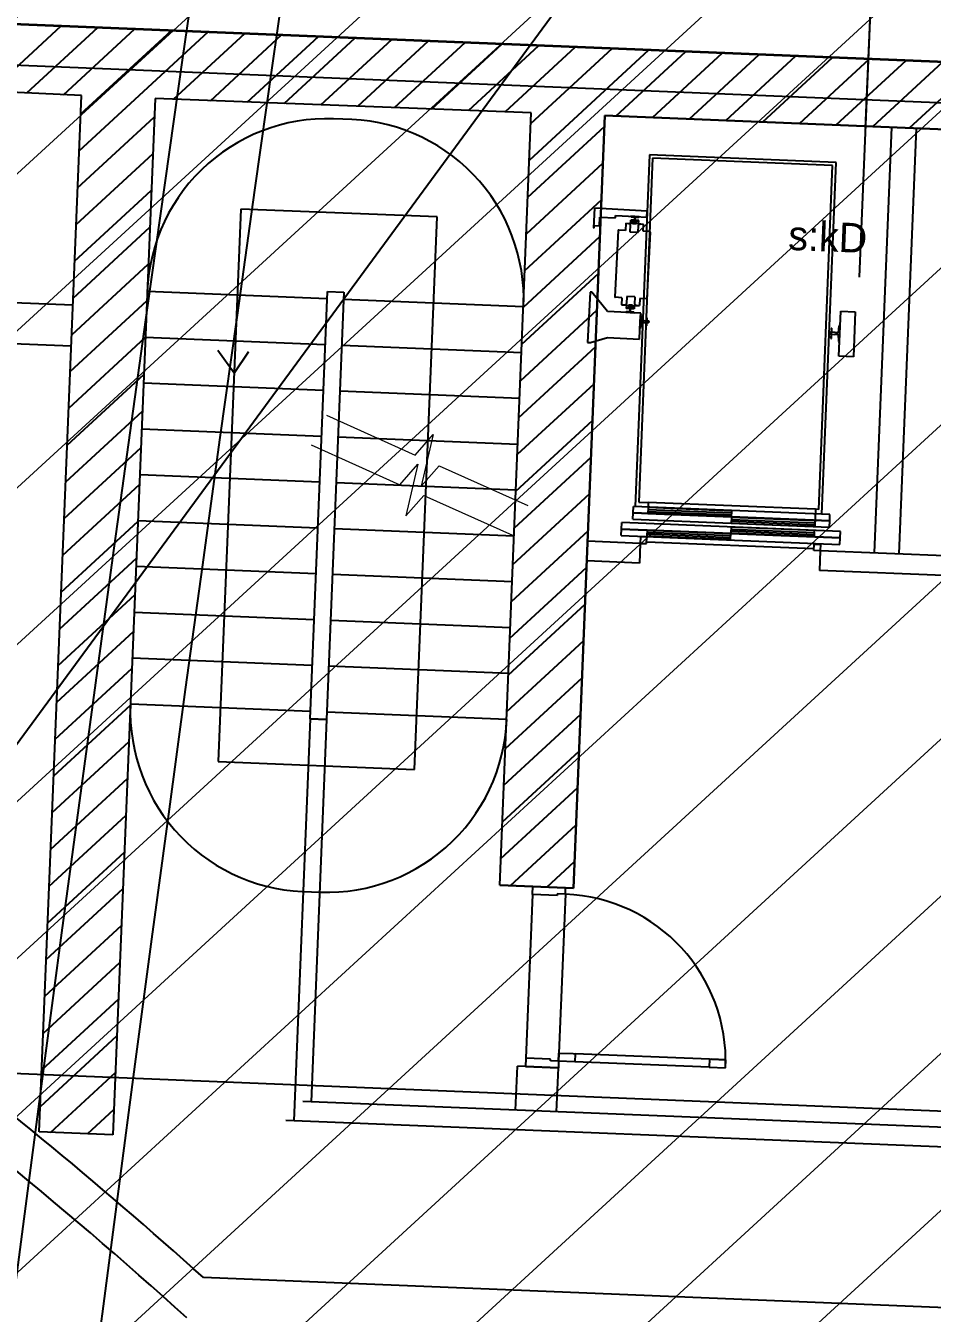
# Model space of a CAD drawing. Extents: x -678889171 to 586587, y -792238163 to 335485.
# Drawn here: x -678728457 to -678722922, y -791968313 to -791960455 of the extents above; entities that cross this region are included whole.
import ezdxf
from ezdxf.enums import TextEntityAlignment as Align

# ---------------------------------------------------------------- set-up
doc = ezdxf.new("R2010")
doc.units = 0
doc.header["$MEASUREMENT"] = 0
for name, color, linetype in [('A-FLOR-PATT', 252, 'Continuous'), ('A-SITE-PATT', 252, 'Continuous'), ('A-WALL', 252, 'Continuous')]:
    doc.layers.add(name, color=color, linetype=linetype)
doc.layers.add('BASEMENT3 LAYOUT$0$HATCH2', color=252, linetype='Continuous', lineweight=15)
doc.layers.add('Ground floor Towers$0$04-Ground Floor$0$CORETYP  XREF$0$A-FLOR-MRKN', color=252, linetype='Continuous', lineweight=20)
doc.styles.add('Ground floor Towers$0$$Bas01-Rname$0$EN-SC', font='swissc.ttf')
doc.styles.add('Ground floor Towers$0$$Bas01-Rname$0$EN-SCL', font='swisscl.ttf')
doc.styles.add('Ground floor Towers$0$04-Ground Floor$0$RN FOR LICENSE UPPER GR$0$AR-SR', font='sarb.shx')
doc.styles.add('Ground floor Towers$0$04-Ground Floor$0$V2-lower ground$0$LEVEL  FOR LICENSE LOWER GR$0$$LG- LEVEL$0$AR-SR', font='sarb.shx')

# ---------------------------------------------------------------- blocks, each defined once
blk = doc.blocks.new('A$C61C61320')
at = {"layer": 'BASEMENT3 LAYOUT$0$HATCH2'}
h = blk.add_hatch(dxfattribs=at)
h.set_pattern_fill('JIS_WOOD', color=256, scale=1000, style=0)
h.set_pattern_definition([(45, (-845211.5632561638, -471074.8112416068), (-499.9999991609842, 499.9999991609843), [])])
edge = h.paths.add_edge_path()
edge.add_line((-87728.88771757309, -14436.92520058164), (11085.99286301623, -14077.61977391216))
edge.add_line((11085.9928630162, -14077.61977391216), (11086.00013759563, -61296.12011963065))
edge.add_line((11086.00013759569, -61296.12011963065), (-23868.16462742418, -60220.57708285929))
edge.add_line((-23868.16462742421, -60220.57708285929), (-23388.15647815715, -47455.2645226442))
edge.add_arc((-38984.06513334403, -44366.02445463254), 15898.9235792472, 348.7958745272753, 525.9866040010601)
edge.add_line((-54409.82303213701, -40516.12001080933), (-55179.78612954497, -49076.3717473704))
edge.add_line((-55179.78612954495, -49076.3717473704), (-87616.00626249687, -47227.09333388295))
edge.add_line((-87616.00626249681, -47227.09333388295), (-87728.88771757303, -14436.92520058164))
blk = doc.blocks.new('Ground floor Towers$0$04-Ground Floor$0$CORETYP  XREF$0$Cores plan typical.rev1$0$$DD-06-LEVEL  (01)$0$A-STRS-01-2950$0$WATG_BREAKLINE1')
at = {"layer": 'Ground floor Towers$0$04-Ground Floor$0$CORETYP  XREF$0$A-FLOR-MRKN'}
for p, q in [((0.02321191727213545, 0.05802979318033152), (0.1968503937007924, 0.4921259842519703)), ((-0.02321191727212124, -0.05802979318032797), (-0.1253443532695115, 0.0232119172721319)), ((-0.1253443532695115, 0.0232119172721319), (0.1253443532695115, -0.0232119172721319)), ((0.1253443532695115, -0.0232119172721319), (0.02321191727213545, 0.05802979318033152)), ((-0.1968503937007782, -0.4921259842519667), (-0.02321191727212124, -0.05802979318032797))]:
    blk.add_line(p, q, dxfattribs=at)
blk = doc.blocks.new('GR')
at = {"layer": 'A-FLOR-PATT'}
for p, q in [((49525, 196905), (100317.2811657881, 272271.475170982)), ((71575, 225220), (71575, 268485)), ((71575, 226130), (71575, 268485)), ((98135, 226555), (55680, 226555)), ((63279.79147918036, 226554.9820317471, -6.574195595121094e-08), (74231.00905044892, 226553.696920751, -6.574195595121094e-08)), ((63279.79147918036, 226554.9820317471, -6.574195595121094e-08), (74231.00905044892, 226553.696920751, -6.574195595121094e-08)), ((66226.59468769305, 226139.1331830295, -6.574195595121094e-08), (66642.04897991032, 226554.5874752467, -6.574195595121094e-08)), ((66449.68965933868, 226137.7217516485, -6.574195595121094e-08), (66866.5290404968, 226554.5611328066, -6.574195595121094e-08)), ((66672.78463098453, 226136.3103202672, -6.574195595121094e-08), (67091.00910108327, 226554.534790366, -6.574195595121094e-08)), ((66782.26514135255, 226021.2844276086, -6.574195595121094e-08), (67315.48916166998, 226554.508447926, -6.574195595121094e-08)), ((66782.27122672461, 225796.784109954, -6.574195595121094e-08), (67539.96922225622, 226554.4821054856, -6.574195595121094e-08)), ((67345.39346173988, 226135.3999419427, -6.574195595121094e-08), (67764.44928284292, 226554.4557630457, -6.574195595121094e-08)), ((67570.54792343779, 226136.0480006139, -6.574195595121094e-08), (67988.9293434294, 226554.4294206055, -6.574195595121094e-08)), ((67795.70238513593, 226136.696059285, -6.574195595121094e-08), (68213.40940401587, 226554.4030781649, -6.574195595121094e-08)), ((68020.8568468336, 226137.344117956, -6.574195595121094e-08), (68437.88946460234, 226554.3767357247, -6.574195595121094e-08)), ((68246.01130853128, 226137.992176627, -6.574195595121094e-08), (68662.36952518881, 226554.3503932846, -6.574195595121094e-08)), ((68471.16577022919, 226138.6402352983, -6.574195595121094e-08), (68886.84958577529, 226554.3240508444, -6.574195595121094e-08)), ((68696.32023192686, 226139.2882939694, -6.574195595121094e-08), (69111.32964636176, 226554.2977084043, -6.574195595121094e-08)), ((68921.474693625, 226139.9363526404, -6.574195595121094e-08), (69335.80970694846, 226554.2713659639, -6.574195595121094e-08)), ((69146.62915532291, 226140.5844113117, -6.574195595121094e-08), (69560.28976753517, 226554.2450235239, -6.574195595121094e-08)), ((69371.78361702058, 226141.2324699827, -6.574195595121094e-08), (69784.76982812118, 226554.2186810833, -6.574195595121094e-08)), ((69531.15411658073, 226076.0965665162, -6.574195595121094e-08), (70009.24988870788, 226554.1923386434, -6.574195595121094e-08)), ((69531.15806092741, 225851.5941078363, -6.574195595121094e-08), (70233.72994929436, 226554.1659962032, -6.574195595121094e-08)), ((70047.05655750725, 226142.986201389, -6.574195595121094e-08), (70458.21000988106, 226554.1396537628, -6.574195595121094e-08)), ((70271.5629604375, 226142.9862012926, -6.574195595121094e-08), (70682.6900704673, 226554.1133113224, -6.574195595121094e-08)), ((70496.06936336751, 226142.986201196, -6.574195595121094e-08), (70907.17013105401, 226554.0869688825, -6.574195595121094e-08)), ((70720.57576629776, 226142.9862010996, -6.574195595121094e-08), (71131.65019164025, 226554.0606264421, -6.574195595121094e-08)), ((70945.082169228, 226142.9862010032, -6.574195595121094e-08), (71356.13025222695, 226554.0342840021, -6.574195595121094e-08)), ((71169.58857215848, 226142.9862009066, -6.574195595121094e-08), (71580.61031281343, 226554.0079415615, -6.574195595121094e-08)), ((71394.09497508872, 226142.9862008102, -6.574195595121094e-08), (71805.0903733999, 226553.9815991214, -6.574195595121094e-08)), ((71618.60137801873, 226142.9862007136, -6.574195595121094e-08), (72029.57043398637, 226553.9552566812, -6.574195595121094e-08)), ((71843.10778094898, 226142.9862006172, -6.574195595121094e-08), (72254.05049457285, 226553.928914241, -6.574195595121094e-08)), ((-2249.999999999971, 226305), (106689.9999999999, 226305)), ((66782.26204216425, 226135.6190564133, -6.574195595121094e-08), (63729.82727991769, 226154.9292175382, -6.574195595121094e-08)), ((66782.26204216425, 226135.6190564133, -6.574195595121094e-08), (63729.82727991769, 226154.9292175382, -6.574195595121094e-08)), ((66782.4336534279, 219804.5709289059, -6.574195595121094e-08), (66782.26204216425, 226135.6190564133, -6.574195595121094e-08)), ((66782.43365375856, 219804.5587303869, -6.574195595121094e-08), (66782.26204216425, 226135.6190564133, -6.574195595121094e-08)), ((69531.15296413042, 226141.6911803562, -6.574195595121094e-08), (67232.26204216437, 226135.0743174938, -6.574195595121094e-08)), ((69531.15296413042, 226141.6911803562, -6.574195595121094e-08), (67232.26204216437, 226135.0743174938, -6.574195595121094e-08)), ((67232.26204216437, 226135.0743174938, -6.574195595121094e-08), (67232.43365378273, 219804.5709282201, -6.574195595121094e-08)), ((67232.26204216437, 226135.0743174938, -6.574195595121094e-08), (67232.43365378273, 219804.5709282201, -6.574195595121094e-08)), ((69531.23586308342, 221423.288154011, -6.574195595121094e-08), (69531.15296413042, 226141.6911803562, -6.574195595121094e-08)), ((69531.23586308342, 221423.288154011, -6.574195595121094e-08), (69531.15296413042, 226141.6911803562, -6.574195595121094e-08)), ((69531.16200527479, 225627.0916491565, -6.574195595121094e-08), (69981.01222436596, 226076.9418682477, -6.574195595121094e-08)), ((69981.00905044892, 221423.3111874922, -6.574195595121094e-08), (69981.00905044892, 226142.9861997839, -6.574195595121094e-08)), ((69981.00905044892, 226142.9861997839, -6.574195595121094e-08), (73781.00905044892, 226142.9861997839, -6.574195595121094e-08)), ((73781.00905044892, 226142.9861997839, -6.574195595121094e-08), (69981.00905044892, 226142.9861997839, -6.574195595121094e-08)), ((69981.00905044892, 226142.9861997839, -6.574195595121094e-08), (69981.00905044892, 221423.3111874922, -6.574195595121094e-08)), ((71732.65812646147, 226142.9861997839), (71732.65812646147, 223542.9861997839)), ((71882.65812646147, 226142.9861997839), (71882.65812646145, 223542.9861997839)), ((66782.27731209644, 225572.2837922992, -6.574195595121094e-08), (67232.26510009845, 226022.2715803012, -6.574195595121094e-08)), ((69531.1659496217, 225402.5891904768, -6.574195595121094e-08), (69981.0230129126, 225852.4462537677, -6.574195595121094e-08)), ((71402.61845300432, 225914.0576283557, -6.574195595121094e-08), (70263.33273871859, 225914.0576283557, -6.574195595121094e-08)), ((70263.33273871859, 225914.0576283557, -6.574195595121094e-08), (70263.33273871859, 223766.9147712125, -6.574195595121094e-08)), ((71382.97559586146, 225894.4147712128, -6.574195595121094e-08), (70282.97559586144, 225894.4147712128, -6.574195595121094e-08)), ((70282.97559586144, 225894.4147712128, -6.574195595121094e-08), (70282.97559586147, 223794.4147712125, -6.574195595121094e-08)), ((71382.97559586146, 223794.4147712125, -6.574195595121094e-08), (71382.97559586146, 225894.4147712128, -6.574195595121094e-08)), ((71402.61845300432, 223766.9147712125, -6.574195595121094e-08), (71402.61845300432, 225914.0576283557, -6.574195595121094e-08)), ((66782.28339746874, 225347.7834746449, -6.574195595121094e-08), (67232.27118600649, 225797.7712631826, -6.574195595121094e-08)), ((69531.16989396862, 225178.0867317971, -6.574195595121094e-08), (69981.03380145924, 225627.9506392877, -6.574195595121094e-08)), ((66782.2894828408, 225123.2831569898, -6.574195595121094e-08), (67232.27727191476, 225573.2709460638, -6.574195595121094e-08)), ((69940.36981107347, 225575.0255833116, -6.574195595121094e-08), (69939.02022226332, 225455.2959808577, -6.574195595121094e-08)), ((70263.33273871857, 225571.3851540083, -6.574195595121094e-08), (69940.36981107347, 225575.0255833116, -6.574195595121094e-08)), ((70071.18401345861, 225521.9686673552, -6.574195595121094e-08), (70071.35011669679, 225536.7046184264, -6.574195595121094e-08)), ((70071.35011669679, 225536.7046184264, -6.574195595121094e-08), (70189.85172322816, 225535.3688715528, -6.574195595121094e-08)), ((70164.67780681475, 225535.6526312513, -6.574195595121094e-08), (70166.17127590846, 225531.9513410629, -6.574195595121094e-08)), ((70215.02563964154, 225535.0851118542, -6.574195595121094e-08), (70164.67780681475, 225535.6526312513, -6.574195595121094e-08)), ((70166.17127590846, 225531.9513410629, -6.574195595121094e-08), (70187.49213288515, 225530.3293420031, -6.574195595121094e-08)), ((70187.49213288515, 225530.3293420031, -6.574195595121094e-08), (70187.32360730809, 225515.3784916453, -6.574195595121094e-08)), ((70189.85172322816, 225535.3688715528, -6.574195595121094e-08), (70262.91748062316, 225534.5452763302, -6.574195595121094e-08)), ((70191.92859201787, 225515.3265843834, -6.574195595121094e-08), (70192.0971175949, 225530.2774347411, -6.574195595121094e-08)), ((70192.0971175949, 225530.2774347411, -6.574195595121094e-08), (70213.44911892875, 225531.4184265071, -6.574195595121094e-08)), ((70213.44911892875, 225531.4184265071, -6.574195595121094e-08), (70215.02563964154, 225535.0851118542, -6.574195595121094e-08)), ((70262.91748062316, 225534.5452763302, -6.574195595121094e-08), (70263.33273871857, 225571.3851540083, -6.574195595121094e-08)), ((67782.25556671359, 225482.0030027891, -6.574195595792988e-08), (67782.08283078157, 222109.0699160018, -6.574195595792988e-08)), ((68982.25567679964, 225484.1608141122, -6.574195595792988e-08), (67782.25556671359, 225482.0030027891, -6.574195595792988e-08)), ((68982.08282721341, 222109.0084611457, -6.574195595792988e-08), (68982.25567679964, 225484.1608141122, -6.574195595792988e-08)), ((69939.02022226332, 225455.2959808577, -6.574195595121094e-08), (69943.93220595377, 225455.2406131116, -6.574195595121094e-08)), ((69943.93220595377, 225455.2406131116, -6.574195595121094e-08), (69944.1052301602, 225470.5905621442, -6.574195595121094e-08)), ((69944.1052301602, 225470.5905621442, -6.574195595121094e-08), (69974.80512822531, 225470.2445137313, -6.574195595121094e-08)), ((69974.80512822531, 225470.2445137313, -6.574195595121094e-08), (69975.4003314954, 225523.0483384033, -6.574195595121094e-08)), ((69975.4003314954, 225523.0483384033, -6.574195595121094e-08), (70071.18401345861, 225521.9686673552, -6.574195595121094e-08)), ((70134.21620621145, 225448.1831292615, -6.574195595121094e-08), (70093.6923407655, 225448.6399131664, -6.574195595121094e-08)), ((70134.70067398946, 225491.1629865526, -6.574195595121094e-08), (70134.21620621145, 225448.1831292615, -6.574195595121094e-08)), ((70134.70067398946, 225491.1629865526, -6.574195595121094e-08), (70164.78657409328, 225490.8238591081, -6.574195595121094e-08)), ((70152.50661486726, 225490.9622784732, -6.574195595121094e-08), (70164.78657409328, 225490.8238591081, -6.574195595121094e-08)), ((70163.16022240903, 225482.7363884395, -6.574195595121094e-08), (70163.21559015507, 225487.6483721299, -6.574195595121094e-08)), ((70164.6952173123, 225482.7190860188, -6.574195595121094e-08), (70163.16022240903, 225482.7363884395, -6.574195595121094e-08)), ((70164.75058505835, 225487.6310697093, -6.574195595121094e-08), (70163.21559015507, 225487.6483721299, -6.574195595121094e-08)), ((70164.19690759775, 225438.5112328051, -6.574195595121094e-08), (70164.6952173123, 225482.7190860188, -6.574195595121094e-08)), ((70164.75058505835, 225487.6310697093, -6.574195595121094e-08), (70165.02742378862, 225512.1909881614, -6.574195595121094e-08)), ((70182.2193667051, 225511.9972010502, -6.574195595121094e-08), (70165.02742378862, 225512.1909881614, -6.574195595121094e-08)), ((70177.0651491257, 225490.5626401507, -6.574195595121094e-08), (70177.30738301467, 225512.0525687963, -6.574195595121094e-08)), ((70201.6250675778, 225490.2858014203, -6.574195595121094e-08), (70177.0651491257, 225490.5626401507, -6.574195595121094e-08)), ((70182.2193667051, 225511.9972010502, -6.574195595121094e-08), (70177.30738301467, 225512.0525687963, -6.574195595121094e-08)), ((70181.97713281609, 225490.5072724046, -6.574195595121094e-08), (70182.2193667051, 225511.9972010502, -6.574195595121094e-08)), ((70181.97713281609, 225490.5072724046, -6.574195595121094e-08), (70182.2193667051, 225511.9972010502, -6.574195595121094e-08)), ((70182.90000493621, 225490.6632485353, -6.574195595121094e-08), (70185.05324916424, 225493.6657935713, -6.574195595121094e-08)), ((70185.05324916424, 225493.6657935713, -6.574195595121094e-08), (70193.70894560908, 225493.5682267973, -6.574195595121094e-08)), ((70193.67908311577, 225493.5685634064, -6.574195595121094e-08), (70185.08311165754, 225493.665456962, -6.574195595121094e-08)), ((70186.79389915452, 225509.2437027585, -6.574195595121094e-08), (70186.61810656081, 225493.6481545414, -6.574195595121094e-08)), ((70186.61810656081, 225493.6481545414, -6.574195595121094e-08), (70192.14408821256, 225493.5858658271, -6.574195595121094e-08)), ((70187.32360730809, 225515.3784916453, -6.574195595121094e-08), (70186.79389915452, 225509.2437027585, -6.574195595121094e-08)), ((70192.31988080623, 225509.1814140442, -6.574195595121094e-08), (70191.92859201787, 225515.3265843834, -6.574195595121094e-08)), ((70192.14408821256, 225493.5858658271, -6.574195595121094e-08), (70192.31988080623, 225509.1814140442, -6.574195595121094e-08)), ((70195.79396212356, 225490.5179082019, -6.574195595121094e-08), (70193.70894560908, 225493.5682267973, -6.574195595121094e-08)), ((70196.71308388733, 225490.3411691664, -6.574195595121094e-08), (70196.95531777637, 225511.8310978119, -6.574195595121094e-08)), ((70196.71308388733, 225490.3411691664, -6.574195595121094e-08), (70196.95531777637, 225511.8310978119, -6.574195595121094e-08)), ((70201.86730146677, 225511.7757300659, -6.574195595121094e-08), (70196.95531777637, 225511.8310978119, -6.574195595121094e-08)), ((70214.1472606928, 225511.6373107008, -6.574195595121094e-08), (70196.95531777637, 225511.8310978119, -6.574195595121094e-08)), ((70201.6250675778, 225490.2858014203, -6.574195595121094e-08), (70201.86730146677, 225511.7757300659, -6.574195595121094e-08)), ((70213.31674450196, 225437.9575553445, -6.574195595121094e-08), (70213.81505421651, 225482.1654085583, -6.574195595121094e-08)), ((70213.81505421651, 225482.1654085583, -6.574195595121094e-08), (70215.35004911976, 225482.1481061377, -6.574195595121094e-08)), ((70213.87042196252, 225487.0773922486, -6.574195595121094e-08), (70214.1472606928, 225511.6373107008, -6.574195595121094e-08)), ((70213.87042196252, 225487.0773922486, -6.574195595121094e-08), (70215.4054168658, 225487.0600898281, -6.574195595121094e-08)), ((70213.90641099746, 225490.2701816475, -6.574195595121094e-08), (70243.99231110132, 225489.9310542029, -6.574195595121094e-08)), ((70226.18637022354, 225490.1317622823, -6.574195595121094e-08), (70213.90641099746, 225490.2701816475, -6.574195595121094e-08)), ((70213.90641099746, 225490.2701816475, -6.574195595121094e-08), (70226.18637022354, 225490.1317622823, -6.574195595121094e-08)), ((70215.35004911976, 225482.1481061377, -6.574195595121094e-08), (70215.4054168658, 225487.0600898281, -6.574195595121094e-08)), ((70243.50784332331, 225446.9511969117, -6.574195595121094e-08), (70243.99231110132, 225489.9310542029, -6.574195595121094e-08)), ((70284.03170876925, 225446.4944130068, -6.574195595121094e-08), (70243.50784332331, 225446.9511969117, -6.574195595121094e-08)), ((69531.17383831553, 224953.5842731174, -6.574195595121094e-08), (69981.04459000565, 225403.4550248075, -6.574195595121094e-08)), ((70090.58774611773, 225445.6045282011, -6.574195595121094e-08), (70086.01990706798, 225040.3658737415, -6.574195595121094e-08)), ((70213.31674450196, 225437.9575553445, -6.574195595121094e-08), (70164.19690759775, 225438.5112328051, -6.574195595121094e-08)), ((70287.0670937345, 225443.3898183589, -6.574195595121094e-08), (70282.49925468478, 225038.1511638993, -6.574195595121094e-08)), ((66782.29556821287, 224898.7828393353, -6.574195595121094e-08), (67232.28335782303, 225348.7706289454, -6.574195595121094e-08)), ((69531.17778266245, 224729.0818144376, -6.574195595121094e-08), (69981.0553785523, 225178.9594103275, -6.574195595121094e-08)), ((66782.3016535847, 224674.2825216805, -6.574195595121094e-08), (67232.28944373108, 225124.2703118268, -6.574195595121094e-08)), ((69934.59080257876, 225062.337285624, -6.574195595121094e-08), (69931.13031845017, 224755.3383049728, -6.574195595121094e-08)), ((69945.0287679209, 225062.2196291637, -6.574195595121094e-08), (69934.59080257876, 225062.337285624, -6.574195595121094e-08)), ((70045.69973424253, 224949.9371174372, -6.574195595121094e-08), (69945.0287679209, 225062.2196291637, -6.574195595121094e-08)), ((68332.23095082892, 225001.3210239089, -6.574195595792988e-08), (68432.23095069769, 225001.3261451471, -6.574195595792988e-08)), ((68332.36461514166, 222391.3210273316, -6.574195595792988e-08), (68332.23095082892, 225001.3210239089, -6.574195595792988e-08)), ((68432.23095069769, 225001.3261451471, -6.574195595792988e-08), (68432.36461501058, 222391.3261485693, -6.574195595792988e-08)), ((70129.57915747918, 225036.8044951888, -6.574195595121094e-08), (70089.05529203318, 225037.2612790938, -6.574195595121094e-08)), ((70129.57915747918, 225036.8044951888, -6.574195595121094e-08), (70129.09468970116, 224993.8246378977, -6.574195595121094e-08)), ((70129.09468970116, 224993.8246378977, -6.574195595121094e-08), (70159.180589805, 224993.4855104531, -6.574195595121094e-08)), ((70146.90063057895, 224993.6239298182, -6.574195595121094e-08), (70159.180589805, 224993.4855104531, -6.574195595121094e-08)), ((70157.73695168272, 225001.6075859628, -6.574195595121094e-08), (70157.68158393666, 224996.6956022725, -6.574195595121094e-08)), ((70159.21657883993, 224996.6782998518, -6.574195595121094e-08), (70157.68158393666, 224996.6956022725, -6.574195595121094e-08)), ((70159.27194658598, 225001.5902835422, -6.574195595121094e-08), (70157.73695168272, 225001.6075859628, -6.574195595121094e-08)), ((70159.21657883993, 224996.6782998518, -6.574195595121094e-08), (70158.93974010962, 224972.1183813996, -6.574195595121094e-08)), ((70159.7702563005, 225045.798136756, -6.574195595121094e-08), (70159.27194658598, 225001.5902835422, -6.574195595121094e-08)), ((70208.89009320468, 225045.2444592954, -6.574195595121094e-08), (70159.7702563005, 225045.798136756, -6.574195595121094e-08)), ((70171.46193322471, 224993.4698906802, -6.574195595121094e-08), (70171.2196993357, 224971.9799620346, -6.574195595121094e-08)), ((70196.02185167676, 224993.1930519498, -6.574195595121094e-08), (70171.46193322471, 224993.4698906802, -6.574195595121094e-08)), ((70176.37391691511, 224993.4145229341, -6.574195595121094e-08), (70176.13168302609, 224971.9245942885, -6.574195595121094e-08)), ((70176.37391691511, 224993.4145229341, -6.574195595121094e-08), (70176.13168302609, 224971.9245942885, -6.574195595121094e-08)), ((70177.29303867892, 224993.2377838987, -6.574195595121094e-08), (70179.37805519335, 224990.1874653032, -6.574195595121094e-08)), ((70179.37805519335, 224990.1874653032, -6.574195595121094e-08), (70188.03375163823, 224990.0898985292, -6.574195595121094e-08)), ((70188.00388914491, 224990.0902351384, -6.574195595121094e-08), (70179.40791768667, 224990.1871286941, -6.574195595121094e-08)), ((70180.94291258996, 224990.1698262734, -6.574195595121094e-08), (70180.7671199962, 224974.5742780563, -6.574195595121094e-08)), ((70186.46889424165, 224990.1075375591, -6.574195595121094e-08), (70180.94291258996, 224990.1698262734, -6.574195595121094e-08)), ((70186.29310164793, 224974.511989342, -6.574195595121094e-08), (70186.46889424165, 224990.1075375591, -6.574195595121094e-08)), ((70190.18699586627, 224993.0924435653, -6.574195595121094e-08), (70188.03375163823, 224990.0898985292, -6.574195595121094e-08)), ((70191.10986798638, 224993.248419696, -6.574195595121094e-08), (70190.86763409736, 224971.7584910504, -6.574195595121094e-08)), ((70191.10986798638, 224993.248419696, -6.574195595121094e-08), (70190.86763409736, 224971.7584910504, -6.574195595121094e-08)), ((70196.02185167676, 224993.1930519498, -6.574195595121094e-08), (70195.77961778778, 224971.7031233043, -6.574195595121094e-08)), ((70208.33641574412, 224996.1246223913, -6.574195595121094e-08), (70208.05957701383, 224971.5647039391, -6.574195595121094e-08)), ((70208.30042670919, 224992.9318329924, -6.574195595121094e-08), (70238.38632681302, 224992.5927055479, -6.574195595121094e-08)), ((70220.58038593525, 224992.7934136273, -6.574195595121094e-08), (70208.30042670919, 224992.9318329924, -6.574195595121094e-08)), ((70208.30042670919, 224992.9318329924, -6.574195595121094e-08), (70220.58038593525, 224992.7934136273, -6.574195595121094e-08)), ((70208.33641574412, 224996.1246223913, -6.574195595121094e-08), (70209.87141064736, 224996.1073199706, -6.574195595121094e-08)), ((70208.89009320468, 225045.2444592954, -6.574195595121094e-08), (70208.39178349017, 225001.0366060816, -6.574195595121094e-08)), ((70208.39178349017, 225001.0366060816, -6.574195595121094e-08), (70209.92677839345, 225001.019303661, -6.574195595121094e-08)), ((70209.92677839345, 225001.019303661, -6.574195595121094e-08), (70209.87141064736, 224996.1073199706, -6.574195595121094e-08)), ((70238.87079459101, 225035.572562839, -6.574195595121094e-08), (70238.38632681302, 224992.5927055479, -6.574195595121094e-08)), ((70279.39466003697, 225035.1157789341, -6.574195595121094e-08), (70238.87079459101, 225035.572562839, -6.574195595121094e-08)), ((71468.22559586147, 225008.8414002443, -6.574195595121094e-08), (71557.01131014717, 225008.8414002443, -6.574195595121094e-08)), ((71468.22559586147, 224733.8414002443, -6.574195595121094e-08), (71468.22559586147, 225008.8414002443, -6.574195595121094e-08)), ((71557.01131014717, 225008.8414002443, -6.574195595121094e-08), (71557.01131014718, 224733.8414002443, -6.574195595121094e-08)), ((66782.30773895653, 224449.7822040257, -6.574195595121094e-08), (67232.29552963958, 224899.7699947087, -6.574195595121094e-08)), ((69531.18172700983, 224504.5793557579, -6.574195595121094e-08), (69981.06616709917, 224954.4637958473, -6.574195595121094e-08)), ((70248.31906147239, 224947.6531979124, -6.574195595121094e-08), (70045.69973424253, 224949.9371174372, -6.574195595121094e-08)), ((70159.63788187373, 224952.3372655934, -6.574195595121094e-08), (70158.06136116092, 224948.6705802462, -6.574195595121094e-08)), ((70158.06136116092, 224948.6705802462, -6.574195595121094e-08), (70208.4091939877, 224948.1030608491, -6.574195595121094e-08)), ((70176.13168302609, 224971.9245942885, -6.574195595121094e-08), (70158.93974010962, 224972.1183813996, -6.574195595121094e-08)), ((70180.98988320756, 224953.4782573594, -6.574195595121094e-08), (70159.63788187373, 224952.3372655934, -6.574195595121094e-08)), ((70176.13168302609, 224971.9245942885, -6.574195595121094e-08), (70171.2196993357, 224971.9799620346, -6.574195595121094e-08)), ((70180.7671199962, 224974.5742780563, -6.574195595121094e-08), (70181.15840878463, 224968.4291077171, -6.574195595121094e-08)), ((70181.15840878463, 224968.4291077171, -6.574195595121094e-08), (70180.98988320756, 224953.4782573594, -6.574195595121094e-08)), ((70185.5948679173, 224953.4263500975, -6.574195595121094e-08), (70185.76339349439, 224968.3772004552, -6.574195595121094e-08)), ((70206.91572489399, 224951.8043510376, -6.574195595121094e-08), (70185.5948679173, 224953.4263500975, -6.574195595121094e-08)), ((70185.76339349439, 224968.3772004552, -6.574195595121094e-08), (70186.29310164793, 224974.511989342, -6.574195595121094e-08)), ((70195.77961778778, 224971.7031233043, -6.574195595121094e-08), (70190.86763409736, 224971.7584910504, -6.574195595121094e-08)), ((70208.05957701383, 224971.5647039391, -6.574195595121094e-08), (70190.86763409736, 224971.7584910504, -6.574195595121094e-08)), ((70208.4091939877, 224948.1030608491, -6.574195595121094e-08), (70206.91572489399, 224951.8043510376, -6.574195595121094e-08)), ((70248.17026065485, 224934.4522417444, -6.574195595121094e-08), (70247.30513962271, 224857.7024965816, -6.574195595121094e-08)), ((70247.73770013878, 224896.077369163, -6.574195595121094e-08), (70248.31906147239, 224947.6531979124, -6.574195595121094e-08)), ((70253.67893988593, 224932.8549581268, -6.574195595121094e-08), (70248.17026065485, 224934.4522417444, -6.574195595121094e-08)), ((70255.1402805157, 224899.0643073504, -6.574195595121094e-08), (70253.67893988593, 224932.8549581268, -6.574195595121094e-08)), ((70266.19224381915, 224898.9397299218, -6.574195595121094e-08), (70255.1402805157, 224899.0643073504, -6.574195595121094e-08)), ((70272.35298633695, 224900.7125141231, -6.574195595121094e-08), (70266.19224381915, 224898.9397299218, -6.574195595121094e-08)), ((70298.14090071165, 224900.4218334563, -6.574195595121094e-08), (70272.35298633695, 224900.7125141231, -6.574195595121094e-08)), ((70287.00340941176, 224920.1978061308, -6.574195595121094e-08), (70286.79231987993, 224901.4708683111, -6.574195595121094e-08)), ((70286.79231987993, 224901.4708683111, -6.574195595121094e-08), (70299.07227910598, 224901.3324489459, -6.574195595121094e-08)), ((70289.15240227633, 224920.1735827419, -6.574195595121094e-08), (70287.00340941176, 224920.1978061308, -6.574195595121094e-08)), ((70288.59872481573, 224871.0537458377, -6.574195595121094e-08), (70289.15240227633, 224920.1735827419, -6.574195595121094e-08)), ((70298.03016521952, 224890.5978660754, -6.574195595121094e-08), (70298.14090071165, 224900.4218334563, -6.574195595121094e-08)), ((70299.07227910598, 224901.3324489459, -6.574195595121094e-08), (70298.94078070909, 224889.6664876811, -6.574195595121094e-08)), ((71418.33273871859, 224902.7699716729, -6.574195595121094e-08), (71415.58273871863, 224902.7699716728, -6.574195595121094e-08)), ((71415.58273871863, 224902.7699716728, -6.574195595121094e-08), (71415.5827387186, 224839.9128288157, -6.574195595121094e-08)), ((71418.3327387186, 224878.8056859586, -6.574195595121094e-08), (71418.33273871859, 224902.7699716729, -6.574195595121094e-08)), ((71461.15416729002, 224918.4842573871, -6.574195595121094e-08), (71458.79702443288, 224875.2699716729, -6.574195595121094e-08)), ((71468.22559586146, 224920.4485431014, -6.574195595121094e-08), (71461.15416729002, 224918.4842573871, -6.574195595121094e-08)), ((71468.22559586144, 224822.2342573871, -6.574195595121094e-08), (71468.22559586146, 224920.4485431014, -6.574195595121094e-08)), ((65529.43477112337, 224856.0947738735), (66782.30350190194, 224856.0947738735)), ((70246.52653069377, 224788.627725935, -6.574195595121094e-08), (70247.73770013878, 224896.077369163, -6.574195595121094e-08)), ((70247.30513962271, 224857.7024965816, -6.574195595121094e-08), (70252.84842369506, 224859.1752027705, -6.574195595121094e-08)), ((70252.84842369506, 224859.1752027705, -6.574195595121094e-08), (70255.07107083312, 224892.9243277374, -6.574195595121094e-08)), ((70255.07107083312, 224892.9243277374, -6.574195595121094e-08), (70266.12303413659, 224892.7997503088, -6.574195595121094e-08)), ((70266.12303413659, 224892.7997503088, -6.574195595121094e-08), (70272.2422508448, 224890.8885467423, -6.574195595121094e-08)), ((70272.2422508448, 224890.8885467423, -6.574195595121094e-08), (70298.03016521952, 224890.5978660754, -6.574195595121094e-08)), ((70286.66082148302, 224889.8049070463, -6.574195595121094e-08), (70286.4497319512, 224871.0779692265, -6.574195595121094e-08)), ((70286.4497319512, 224871.0779692265, -6.574195595121094e-08), (70288.59872481573, 224871.0537458377, -6.574195595121094e-08)), ((70298.94078070909, 224889.6664876811, -6.574195595121094e-08), (70286.66082148302, 224889.8049070463, -6.574195595121094e-08)), ((71402.61845300431, 224863.87711453, -6.574195595121094e-08), (71402.61845300431, 224878.8056859586, -6.574195595121094e-08)), ((71402.61845300431, 224878.8056859586, -6.574195595121094e-08), (71418.3327387186, 224878.8056859586, -6.574195595121094e-08)), ((71418.33273871861, 224863.87711453, -6.574195595121094e-08), (71402.61845300431, 224863.87711453, -6.574195595121094e-08)), ((71436.7970244329, 224877.62711453, -6.574195595121094e-08), (71403.79702443288, 224877.62711453, -6.574195595121094e-08)), ((71403.79702443288, 224877.62711453, -6.574195595121094e-08), (71403.79702443289, 224865.0556859586, -6.574195595121094e-08)), ((71403.79702443289, 224865.0556859586, -6.574195595121094e-08), (71436.79702443289, 224865.0556859586, -6.574195595121094e-08)), ((71415.5827387186, 224839.9128288157, -6.574195595121094e-08), (71418.3327387186, 224839.9128288157, -6.574195595121094e-08)), ((71418.3327387186, 224839.9128288157, -6.574195595121094e-08), (71418.33273871861, 224863.87711453, -6.574195595121094e-08)), ((71444.65416729002, 224875.2699716729, -6.574195595121094e-08), (71436.7970244329, 224877.62711453, -6.574195595121094e-08)), ((71436.79702443289, 224865.0556859586, -6.574195595121094e-08), (71444.65416729002, 224867.4128288158, -6.574195595121094e-08)), ((71458.79702443288, 224875.2699716729, -6.574195595121094e-08), (71444.65416729002, 224875.2699716729, -6.574195595121094e-08)), ((71444.65416729002, 224867.4128288158, -6.574195595121094e-08), (71458.7970244329, 224867.4128288157, -6.574195595121094e-08)), ((71458.7970244329, 224867.4128288157, -6.574195595121094e-08), (71461.15416729002, 224824.1985431014, -6.574195595121094e-08)), ((71461.15416729002, 224824.1985431014, -6.574195595121094e-08), (71468.22559586144, 224822.2342573871, -6.574195595121094e-08)), ((69931.13031845017, 224755.3383049728, -6.574195595121094e-08), (69950.16425525055, 224755.1237549568, -6.574195595121094e-08)), ((69950.16425525055, 224755.1237549568, -6.574195595121094e-08), (70051.88917696089, 224790.8216728726, -6.574195595121094e-08)), ((70051.88917696089, 224790.8216728726, -6.574195595121094e-08), (70246.52653069377, 224788.627725935, -6.574195595121094e-08)), ((66782.31382432883, 224225.2818863713, -6.574195595121094e-08), (67232.30161554762, 224675.2696775901, -6.574195595121094e-08)), ((69531.18567135674, 224280.0768970782, -6.574195595121094e-08), (69981.07695564558, 224729.968181367, -6.574195595121094e-08)), ((71557.01131014718, 224733.8414002443, -6.574195595121094e-08), (71468.22559586147, 224733.8414002443, -6.574195595121094e-08)), ((63729.82727991758, 224606.0947738744), (66782.30350190197, 224606.0947738736)), ((67782.2042231059, 224479.440588705, -6.574195595792988e-08), (67677.90931025385, 224614.4459300729, -6.574195595792988e-08)), ((67782.20422310573, 224479.440588705, -6.574195595792988e-08), (67864.83703364797, 224614.4363570591, -6.574195595792988e-08)), ((67864.83703364797, 224614.4363570591, -6.574195595792988e-08), (67782.2042231059, 224479.440588705, -6.574195595792988e-08)), ((69531.18961570365, 224055.5744383985, -6.574195595121094e-08), (69981.08774419222, 224505.472566887, -6.574195595121094e-08)), ((66782.31990970066, 224000.781568716, -6.574195595121094e-08), (67232.3077014559, 224450.7693604713, -6.574195595121094e-08)), ((69531.19356005057, 223831.0719797187, -6.574195595121094e-08), (69981.09853273863, 224280.9769524068, -6.574195595121094e-08)), ((66782.32599507296, 223776.2812510617, -6.574195595121094e-08), (67232.31378736417, 224226.2690433529, -6.574195595121094e-08)), ((69531.19750439725, 223606.5695210388, -6.574195595121094e-08), (69981.10932128504, 224056.4813379266, -6.574195595121094e-08)), ((66782.33208044502, 223551.7809334071, -6.574195595121094e-08), (67232.31987327221, 224001.7687262343, -6.574195595121094e-08)), ((69531.20144874463, 223382.0670623591, -6.574195595121094e-08), (69981.12010983215, 223831.9857234466, -6.574195595121094e-08)), ((66782.33816581685, 223327.2806157523, -6.574195595121094e-08), (67232.32595918071, 223777.2684091162, -6.574195595121094e-08)), ((71452.9041672929, 223766.9147712124, -6.574195595121094e-08), (70252.33273872147, 223766.9147712125, -6.574195595121094e-08)), ((70252.33273872148, 223727.6290569265, -6.574195595121094e-08), (70252.33273872145, 223766.9147712122, -6.574195595121094e-08)), ((70252.33273872148, 223727.6290569267, -6.574195595121094e-08), (71452.90416729292, 223727.6290569267, -6.574195595121094e-08)), ((71452.90416729292, 223727.6290569267, -6.574195595121094e-08), (70252.33273872148, 223727.6290569267, -6.574195595121094e-08)), ((70252.33273872151, 223688.3433426408, -6.574195595121094e-08), (70252.33273872148, 223727.6290569265, -6.574195595121094e-08)), ((70282.97559586147, 223794.4147712125, -6.574195595121094e-08), (70341.90416729286, 223794.4147712125, -6.574195595121094e-08)), ((70341.90416729286, 223794.4147712125, -6.574195595121094e-08), (70341.90416729292, 223766.9147712125, -6.574195595121094e-08)), ((71363.3327387215, 223794.4147712125, -6.574195595121094e-08), (70341.90416729286, 223794.4147712125, -6.574195595121094e-08)), ((70852.61845300718, 223762.9861997839, -6.574195595121094e-08), (70341.90416729289, 223762.9861997839, -6.574195595121094e-08)), ((70341.90416729289, 223762.9861997839, -6.574195595121094e-08), (70341.90416729287, 223727.6290569268, -6.574195595121094e-08)), ((70341.90416729289, 223751.2004854982, -6.574195595121094e-08), (70852.61845300716, 223751.2004854982, -6.574195595121094e-08)), ((70341.90416729287, 223739.4147712124, -6.574195595121094e-08), (70852.61845300719, 223739.4147712125, -6.574195595121094e-08)), ((70341.90416729287, 223727.6290569268, -6.574195595121094e-08), (70852.61845300719, 223727.6290569268, -6.574195595121094e-08)), ((70852.61845300719, 223727.6290569268, -6.574195595121094e-08), (70852.61845300718, 223762.9861997839, -6.574195595121094e-08)), ((71363.33273872147, 223723.7004854982, -6.574195595121094e-08), (70852.61845300719, 223723.7004854982, -6.574195595121094e-08)), ((70852.61845300719, 223723.7004854982, -6.574195595121094e-08), (70852.6184530072, 223688.343342641, -6.574195595121094e-08)), ((71382.97559586146, 223794.4147712125, -6.574195595121094e-08), (71363.3327387215, 223794.4147712125, -6.574195595121094e-08)), ((71363.3327387215, 223794.4147712125, -6.574195595121094e-08), (71363.33273872148, 223688.343342641, -6.574195595121094e-08)), ((71363.33273872148, 223688.343342641, -6.574195595121094e-08), (71363.33273872147, 223723.7004854982, -6.574195595121094e-08)), ((71452.90416729292, 223727.6290569267, -6.574195595121094e-08), (71452.9041672929, 223766.9147712124, -6.574195595121094e-08)), ((71452.90416729289, 223688.343342641, -6.574195595121094e-08), (71452.90416729292, 223727.6290569267, -6.574195595121094e-08)), ((71520.47559586432, 223664.7719140696, -6.574195595121094e-08), (70184.76131015009, 223664.7719140696, -6.574195595121094e-08)), ((70184.76131015005, 223625.4861997837, -6.574195595121094e-08), (70184.76131015008, 223664.7719140694, -6.574195595121094e-08)), ((70252.3327387215, 223688.343342641, -6.574195595121094e-08), (71452.90416729289, 223688.343342641, -6.574195595121094e-08)), ((70852.61845300718, 223711.9147712125, -6.574195595121094e-08), (71363.33273872147, 223711.9147712125, -6.574195595121094e-08)), ((70852.61845300719, 223700.1290569268, -6.574195595121094e-08), (71363.3327387215, 223700.1290569268, -6.574195595121094e-08)), ((70852.6184530072, 223688.343342641, -6.574195595121094e-08), (71363.33273872148, 223688.343342641, -6.574195595121094e-08)), ((71363.33273872147, 223664.7719140696, -6.574195595121094e-08), (70852.61845300718, 223664.7719140696, -6.574195595121094e-08)), ((70852.61845300718, 223664.7719140696, -6.574195595121094e-08), (70852.6184530072, 223629.4147712125, -6.574195595121094e-08)), ((70852.61845300718, 223652.9861997839, -6.574195595121094e-08), (71363.33273872147, 223652.9861997839, -6.574195595121094e-08)), ((70852.61845300719, 223641.2004854982, -6.574195595121094e-08), (71363.33273872148, 223641.2004854982, -6.574195595121094e-08)), ((71363.33273872147, 223629.4147712125, -6.574195595121094e-08), (71363.33273872147, 223664.7719140696, -6.574195595121094e-08)), ((71520.47559586437, 223625.4861997839, -6.574195595121094e-08), (71520.47559586432, 223664.7719140696, -6.574195595121094e-08)), ((69531.20539309131, 223157.5646036791, -6.574195595121094e-08), (69981.13089837856, 223607.4901089664, -6.574195595121094e-08)), ((71520.47559586437, 223625.4861997839, -6.574195595121094e-08), (70184.76131015005, 223625.4861997839, -6.574195595121094e-08)), ((70184.76131015005, 223625.4861997839, -6.574195595121094e-08), (71520.47559586437, 223625.4861997839, -6.574195595121094e-08)), ((70184.76131015008, 223586.2004854979, -6.574195595121094e-08), (70184.76131015005, 223625.4861997837, -6.574195595121094e-08)), ((70184.76131015006, 223586.2004854982, -6.574195595121094e-08), (71520.47559586434, 223586.2004854982, -6.574195595121094e-08)), ((70341.9041672929, 223582.2719140696, -6.574195595121094e-08), (70302.61845300719, 223582.2719140696, -6.574195595121094e-08)), ((70302.61845300719, 223582.2719140696, -6.574195595121094e-08), (70302.61845300716, 223542.9861997839, -6.574195595121094e-08)), ((70852.6184530072, 223625.4861997839, -6.574195595121094e-08), (70341.9041672929, 223625.4861997839, -6.574195595121094e-08)), ((70341.9041672929, 223625.4861997839, -6.574195595121094e-08), (70341.9041672929, 223590.1290569267, -6.574195595121094e-08)), ((70341.90416729289, 223613.7004854982, -6.574195595121094e-08), (70852.6184530072, 223613.7004854982, -6.574195595121094e-08)), ((70341.9041672929, 223601.9147712125, -6.574195595121094e-08), (70852.61845300718, 223601.9147712125, -6.574195595121094e-08)), ((70341.9041672929, 223590.1290569267, -6.574195595121094e-08), (70852.61845300718, 223590.1290569268, -6.574195595121094e-08)), ((70341.90416729289, 223542.9861997839, -6.574195595121094e-08), (70341.9041672929, 223582.2719140696, -6.574195595121094e-08)), ((70852.6184530072, 223629.4147712125, -6.574195595121094e-08), (71363.33273872147, 223629.4147712125, -6.574195595121094e-08)), ((70852.61845300718, 223590.1290569268, -6.574195595121094e-08), (70852.6184530072, 223625.4861997839, -6.574195595121094e-08)), ((71363.33273872148, 223582.2719140696, -6.574195595121094e-08), (71402.61845300719, 223582.2719140696, -6.574195595121094e-08)), ((71363.33273872148, 223542.9861997839, -6.574195595121094e-08), (71363.33273872148, 223582.2719140696, -6.574195595121094e-08)), ((71402.61845300719, 223582.2719140696, -6.574195595121094e-08), (71402.61845300719, 223542.9861997839, -6.574195595121094e-08)), ((71520.47559586434, 223586.2004854982, -6.574195595121094e-08), (71520.47559586437, 223625.4861997839, -6.574195595121094e-08)), ((66782.34425118868, 223102.7802980975, -6.574195595121094e-08), (67232.33204508875, 223552.7680919976, -6.574195595121094e-08)), ((70302.61845300719, 223542.9861997834, -6.574195595121094e-08), (69981.13954242233, 223542.9861997833, -6.574195595121094e-08)), ((70302.61845300716, 223542.9861997839, -6.574195595121094e-08), (70341.90416729289, 223542.9861997839, -6.574195595121094e-08)), ((70302.61845300719, 223542.9861997841, -6.574195595121092e-08), (70302.61845300722, 223422.986199784, -6.574195595121094e-08)), ((70341.9041672929, 223554.7719140696, -6.574195595121094e-08), (71363.33273872148, 223554.7719140696, -6.574195595121094e-08)), ((71402.61845300719, 223542.9861997839, -6.574195595121094e-08), (71363.33273872148, 223542.9861997839, -6.574195595121094e-08)), ((72212.4046162481, 223542.986199784, -6.574195595121094e-08), (71402.61845300719, 223542.9861997837, -6.574195595121094e-08)), ((71402.61845300719, 223542.9861997837, -6.574195595121092e-08), (71402.61845300722, 223422.9861997837, -6.574195595121094e-08)), ((70302.6184530071, 223422.9861997834, -6.574195595121094e-08), (69981.1453092414, 223422.9861997833, -6.574195595121094e-08)), ((72212.40461624811, 223422.9861997839, -6.574195595121094e-08), (71402.61845300722, 223422.9861997837, -6.574195595121094e-08)), ((66782.35033656098, 222878.2799804427, -6.574195595121094e-08), (67232.33813099703, 223328.2677748788, -6.574195595121094e-08)), ((69531.20933743869, 222933.0621449999, -6.574195595121094e-08), (69981.14168692497, 223382.9944944861, -6.574195595121094e-08)), ((66782.35642193304, 222653.7796627881, -6.574195595121094e-08), (67232.3442169053, 223103.7674577604, -6.574195595121094e-08)), ((69531.21328178537, 222708.5596863199, -6.574195595121094e-08), (69981.15247547161, 223158.4988800061, -6.574195595121094e-08)), ((69531.21722613252, 222484.0572276404, -6.574195595121094e-08), (69981.16326401802, 222934.0032655259, -6.574195595121094e-08)), ((66782.36250730488, 222429.2793451333, -6.574195595121094e-08), (67232.35030281334, 222879.2671406418, -6.574195595121094e-08)), ((69531.22117047966, 222259.5547689605, -6.574195595121094e-08), (69981.17405256513, 222709.5076510459, -6.574195595121094e-08)), ((66782.36859267694, 222204.7790274788, -6.574195595121094e-08), (67232.35638872162, 222654.7668235234, -6.574195595121094e-08)), ((69531.22511482658, 222035.0523102807, -6.574195595121094e-08), (69981.18484111154, 222485.0120365657, -6.574195595121094e-08)), ((66782.374678049, 221980.2787098242, -6.574195595121094e-08), (67232.36247462966, 222430.2665064048, -6.574195595121094e-08)), ((68432.36461501058, 222391.3261485693, -6.574195595792988e-08), (68332.36461514166, 222391.3210273316, -6.574195595792988e-08)), ((68332.36461514166, 222391.3210273316, -6.574195595792988e-08), (68432.36461501058, 222391.3261485693, -6.574195595792988e-08)), ((68332.36461514166, 222391.3210273316, -6.574195595792988e-08), (68332.49034547638, 219936.2440777408, -6.574195595792988e-08)), ((68332.36461514166, 222391.3210273316, -6.574195595792988e-08), (68332.49034547638, 219936.2440777408, -6.574195595792988e-08)), ((68432.36461501058, 222391.3261485693, -6.574195595792988e-08), (68432.48420012249, 220056.2440777408, -6.574195595792988e-08)), ((68432.36461501058, 222391.3261485693, -6.574195595792988e-08), (68432.48420012249, 220056.2440777408, -6.574195595792988e-08)), ((69531.22905917349, 221810.549851601, -6.574195595121094e-08), (69981.19562965794, 222260.5164220855, -6.574195595121094e-08)), ((66782.3807634213, 221755.7783921694, -6.574195595121094e-08), (67232.36856053816, 222205.7661892863, -6.574195595121094e-08)), ((67782.08283078157, 222109.0699160018, -6.574195595792988e-08), (68982.08282721341, 222109.0084611457, -6.574195595792988e-08)), ((69531.23300352064, 221586.0473929215, -6.574195595121094e-08), (69981.20641820459, 222036.0208076055, -6.574195595121094e-08)), ((66782.38684879313, 221531.2780745146, -6.574195595121094e-08), (67232.37464644643, 221981.2658721679, -6.574195595121094e-08)), ((66782.3929341652, 221306.77775686, -6.574195595121094e-08), (67232.38073235448, 221756.7655550493, -6.574195595121094e-08)), ((69592.98332980671, 221423.291316181, -6.574195595121094e-08), (69981.217206751, 221811.5251931252, -6.574195595121094e-08)), ((66782.39901953726, 221082.2774392054, -6.574195595121094e-08), (67232.38681826298, 221532.2652379312, -6.574195595121094e-08)), ((69817.50123069296, 221423.3028140401, -6.574195595121094e-08), (69981.22799529787, 221587.029578645, -6.574195595121094e-08)), ((69531.23586308342, 221423.288154011, -6.574195595121094e-08), (69981.00905044892, 221423.3111874922, -6.574195595121094e-08)), ((69981.00905044892, 221423.3111874922, -6.574195595121094e-08), (69531.23586308342, 221423.288154011, -6.574195595121094e-08)), ((69732.88790355035, 221424.9659197713), (69932.887903288, 221424.9761622474)), ((69732.89046416938, 221374.9659198369), (69732.88790355035, 221424.9659197713)), ((69882.89046397262, 221374.973601694), (69732.89046416938, 221374.9659198369)), ((69732.89046416938, 221374.9659198369), (69732.94167654999, 220374.9659211486)), ((69932.88995178323, 221384.9761622999), (69882.88995184882, 221384.9736016809)), ((69882.88995184882, 221384.9736016809), (69882.89046397262, 221374.973601694)), ((69932.88995178323, 221384.9761622999), (69932.887903288, 221424.9761622474)), ((69932.88995178323, 221384.9761622999), (69932.94218841146, 220364.9761636378)), ((66782.40510490909, 220857.7771215506, -6.574195595121094e-08), (67232.39290417102, 221307.7649208126, -6.574195595121094e-08)), ((66782.41119028116, 220633.2768038956, -6.574195595121094e-08), (67232.39899007953, 221083.264603694, -6.574195595121094e-08)), ((66782.41727565322, 220408.776486241, -6.574195595121094e-08), (67232.40507598757, 220858.7642865754, -6.574195595121094e-08)), ((66782.42336102552, 220184.2761685867, -6.574195595121094e-08), (67232.41116189561, 220634.2639694568, -6.574195595121094e-08)), ((66782.42944639712, 219959.7758509316, -6.574195595121094e-08), (67232.41724780411, 220409.7636523386, -6.574195595121094e-08)), ((69882.94167635324, 220374.9736030057), (69732.94167654999, 220374.9659211486)), ((69732.94167654999, 220374.9659211486), (69732.94423716902, 220324.9659212141)), ((69882.94218847704, 220364.9736030188), (69882.94167635324, 220374.9736030057)), ((69932.94218841146, 220364.9761636378), (69882.94218847704, 220364.9736030188)), ((69932.93962779242, 220414.9761635722), (70019.93962767831, 220414.9806190493)), ((69932.94218841146, 220364.9761636378), (69932.93962779242, 220414.9761635722)), ((70032.94218828029, 220364.9812848759), (69932.94218841146, 220364.9761636378)), ((69932.94218841146, 220364.9761636378), (69932.94423690668, 220324.9761636903)), ((70019.93962767831, 220414.9806190493), (70032.93962766125, 220414.9812848103)), ((70852.93962658572, 220415.0232789624), (70032.93962766125, 220414.9812848103)), ((70032.93962766125, 220414.9812848103), (70032.94218828029, 220364.9812848759)), ((70852.94218720475, 220365.023279028), (70032.94218828029, 220364.9812848759)), ((70952.93962645455, 220415.0284002004), (70852.93962658572, 220415.0232789624)), ((70852.93962658572, 220415.0232789624), (70852.94218720475, 220365.023279028)), ((70852.94218720475, 220365.023279028), (70952.94218707358, 220365.028400266)), ((70952.93962645455, 220415.0284002004), (70865.93962656867, 220415.0239447233)), ((70865.93962656867, 220415.0239447233), (70952.93962645455, 220415.0284002004)), ((70952.94218707358, 220365.028400266), (70952.93962645455, 220415.0284002004)), ((69932.88790328783, 220324.9761608052), (69682.95170003246, 220324.9633609773)), ((69682.96546251111, 220056.2299322581), (69682.95170003246, 220324.9633609773)), ((69732.94423716902, 220324.9659212141), (69932.94423690668, 220324.9761636903)), ((69932.96546218327, 220056.2427353533), (69932.95169970462, 220324.9761640723)), ((66851.72978163534, 219804.5697831432, -6.574195595121094e-08), (67232.42333371239, 220185.2633352203, -6.574195595121094e-08)), ((109690, 220155), (63925, 220155)), ((74967.89491456852, 220056.2427353533), (68382.9654737507, 220056.2427353533)), ((67076.23686357238, 219804.5704620532, -6.574195595121094e-08), (67232.42941962066, 219960.7630181015, -6.574195595121094e-08)), ((74967.89491456852, 219936.2427353533), (68282.97161910459, 219936.2427353533)), ((67232.43365378273, 219804.5709343919, -6.574195595121094e-08), (66782.4336534279, 219804.5709289059, -6.574195595121094e-08)), ((67232.43365378273, 219804.5709282201, -6.574195595121094e-08), (66782.43365375856, 219804.5587303869, -6.574195595121094e-08)), ((67232.43365378273, 219804.5709282201, -6.574195595121094e-08), (67232.43365378273, 219804.5709343919, -6.574195595121094e-08)), ((76169.68770575838, 218956.8271075161), (67819.50721043887, 218956.8271075161))]:
    blk.add_line(p, q, dxfattribs=at)
at = {"layer": 'A-FLOR-PATT', "ltscale": 100}
for p, q in [((68332.23325538602, 224956.321023968, -6.57419559511924e-08), (67232.23325682835, 224956.2646903494, -6.574195595116623e-08)), ((69532.23324982378, 224956.3824788244, -6.574195595119002e-08), (68432.23325525482, 224956.3261452061, -6.574195595116386e-08)), ((68332.24759485245, 224676.3210243346, -6.57419559511924e-08), (67232.2475962949, 224676.2646907165, -6.574195595116623e-08)), ((69532.24758960663, 224676.3824791912, -6.574195595122095e-08), (68432.24759472137, 224676.3261455729, -6.574195595119478e-08)), ((68332.261934319, 224396.3210247021, -6.57419559511924e-08), (67232.26193576145, 224396.2646910837, -6.574195595116623e-08)), ((69532.26192938957, 224396.3824795587, -6.574195595119002e-08), (68432.26193418789, 224396.3261459405, -6.574195595116386e-08)), ((68332.2762737855, 224116.3210250694, -6.57419559511924e-08), (67232.27627522773, 224116.2646914509, -6.574195595116623e-08)), ((69532.27626917245, 224116.3824799259, -6.574195595119002e-08), (68432.27627365435, 224116.3261463076, -6.574195595116386e-08)), ((68332.29061325201, 223836.3210254367, -6.57419559511924e-08), (67232.29061469458, 223836.264691818, -6.574195595116623e-08)), ((69532.29060895539, 223836.382480293, -6.574195595119002e-08), (68432.29061312087, 223836.3261466749, -6.574195595116386e-08)), ((68332.3049527185, 223556.3210258037, -6.57419559511924e-08), (67232.30495416072, 223556.2646921852, -6.574195595116623e-08)), ((69532.30494873844, 223556.3824806605, -6.574195595119002e-08), (68432.30495258742, 223556.326147042, -6.574195595116386e-08)), ((68332.31929218503, 223276.3210261709, -6.57419559511924e-08), (67232.31929362776, 223276.2646925524, -6.574195595116623e-08)), ((69532.31928852132, 223276.3824810275, -6.574195595119002e-08), (68432.31929205394, 223276.3261474092, -6.574195595116386e-08)), ((68332.33363165155, 222996.3210265381, -6.57419559511924e-08), (67232.33363309431, 222996.2646929196, -6.574195595116623e-08)), ((69532.33362830432, 222996.3824813947, -6.574195595119002e-08), (68432.33363152038, 222996.3261477763, -6.574195595116386e-08)), ((68332.34797111807, 222716.3210269054, -6.57419559511924e-08), (67232.34797256086, 222716.2646932868, -6.574195595116623e-08)), ((69532.34796808714, 222716.3824817619, -6.574195595119002e-08), (68432.34797098693, 222716.3261481435, -6.574195595116386e-08)), ((68332.36231058453, 222436.3210272722, -6.57419559511924e-08), (67232.36231202703, 222436.264693654, -6.574195595116623e-08)), ((69532.3623078701, 222436.3824821291, -6.574195595119002e-08), (68432.36231045345, 222436.3261485108, -6.574195595116386e-08))]:
    blk.add_line(p, q, dxfattribs=at)
at = {"layer": 'A-FLOR-PATT'}
for centre, radius, start, end in [((687279.656740699, 163488.6097753342), 632022.5456272444, 169.8809308091749, 188.016783999427), ((687279.656740699, 163488.6097753342), 623072.5456272444, 169.8809308091749, 188.016783999427), ((687377.2148750997, 163494.3993246956), 622619.9563395467, 169.8833632136182, 188.0029312343603), ((687457.6315433225, 163499.1463224945), 615150.2507543761, 171.0710527946992, 188.0887984813754), ((68332.29399669993, 224956.3210270789, -6.574195595116623e-08), 1100, 87.39768302854694, 180.0029342532706), ((68432.23325126617, 224956.3261450925, -6.57419559511936e-08), 1100, 0.002479053512098965, 92.60818535029826), ((70093.65773592421, 225445.56992336, -6.574195595121094e-08), 3.070184832730834, 89.35419088887726, 179.3541908888773), ((70183.38769629573, 225493.0704916635, -6.574195595121094e-08), 2.456147866184668, 235.1253245602919, 258.5472680131235), ((70195.3606565411, 225492.9355327824, -6.574195595121094e-08), 2.456147866184668, 280.1611137618367, 303.5830572150584), ((70196.27127203067, 225492.0041543881, -6.574195595121094e-08), 1.228073933092334, 276.1315829061095, 291.3785037255166), ((70283.99710392798, 225443.4244232003, -6.574195595121094e-08), 3.070184832730834, 359.3541908888773, 89.35419088887726), ((70089.08989687447, 225040.3312689003, -6.574195595121094e-08), 3.070184832730834, 179.3541908888773, 269.3541908888773), ((70177.72634426136, 224990.8201593181, -6.574195595121094e-08), 2.456147866184668, 100.1611137618367, 123.5830572150584), ((70189.69930450675, 224990.6852004371, -6.574195595121094e-08), 2.456147866184668, 55.12532456029195, 78.54726801312346), ((70190.6306829011, 224991.5958159266, -6.574195595121094e-08), 1.228073933092334, 67.32987805054215, 82.57679887029276), ((70279.42926487826, 225038.1857687405, -6.574195595121094e-08), 3.070184832730834, 269.3541908888773, 359.3541908888773), ((68332.36231058514, 222436.3210272724, -6.574195595113768e-08), 1100, 180.0029342532707, 272.608185480534), ((68432.3623064653, 222436.3261486235, -6.57419559511936e-08), 1100, 267.3976831587071, 0.003389453029630627), ((49526.59955092934, 196905.9360870076), 28400.86849360217, 50.14006726332936, 62.80823860920049), ((49526.59955092934, 196905.9360870076), 28650.86849360216, 50.32168678098768, 60.74733456672991), ((69932.94218841146, 220364.9761636378), 1019.999999999704, 0.002934253270779125, 90.00293425327077), ((49526.59955092936, 196905.9360870057), 23655.24608071568, 5.69885754428108, 152.2212887960275), ((49526.59955092927, 196905.9360870057), 23655.24608071568, 5.698857544488487, 152.2212887979112)]:
    blk.add_arc(centre, radius, start, end, dxfattribs=at)
at = {"layer": 'A-FLOR-PATT', "xscale": 1270.000000000001, "yscale": 1270.000000000001, "zscale": 1270.000000000001, "rotation": 269.997065746731}
for p in [(68982.17948237124, 223996.2954650865, -6.574195595121025e-08), (68895.94061062862, 223811.4763648335, -6.574195594635703e-08)]:
    blk.add_blockref('Ground floor Towers$0$04-Ground Floor$0$CORETYP  XREF$0$Cores plan typical.rev1$0$$DD-06-LEVEL  (01)$0$A-STRS-01-2950$0$WATG_BREAKLINE1', p, dxfattribs=at)
at = {"layer": 'A-FLOR-PATT', "style": 'Ground floor Towers$0$04-Ground Floor$0$RN FOR LICENSE UPPER GR$0$AR-SR'}
blk.add_text('s:kD', height=180, dxfattribs=at).set_placement((71130.51344533612, 225369.6477069667))
at = {"layer": 'A-FLOR-PATT', "style": 'Ground floor Towers$0$04-Ground Floor$0$V2-lower ground$0$LEVEL  FOR LICENSE LOWER GR$0$$LG- LEVEL$0$AR-SR', "flags": 12}
for tag, p in [('L', (30296.07288644527, 72859.53473235783)), ('P', (30237.50458115668, 72203.99769414036))]:
    blk.add_attdef(tag, text='', height=500, dxfattribs=at).set_placement(p, align=Align.RIGHT)
at = {"layer": 'A-FLOR-PATT'}
for tag, p, height, style in [('N', (85492.25876324323, 56633.4995742733), 250, 'Ground floor Towers$0$$Bas01-Rname$0$EN-SC'), ('N', (89389.48149106537, 56633.4995742733), 250, 'Ground floor Towers$0$$Bas01-Rname$0$EN-SC'), ('N', (94597.61363499537, 56633.4995742733), 250, 'Ground floor Towers$0$$Bas01-Rname$0$EN-SC'), ('AN', (85922.66280553787, 56313.08159666645), 200, 'Ground floor Towers$0$$Bas01-Rname$0$EN-SCL'), ('AN', (89819.88553336001, 56313.08159666645), 200, 'Ground floor Towers$0$$Bas01-Rname$0$EN-SCL'), ('AN', (95028.01767729002, 56313.08159666645), 200, 'Ground floor Towers$0$$Bas01-Rname$0$EN-SCL'), ('SN', (85299.47460008037, 56025.08594095582), 200, 'Ground floor Towers$0$$Bas01-Rname$0$EN-SCL'), ('F', (85927.04975899268, 56008.67972904726), 200, 'Ground floor Towers$0$$Bas01-Rname$0$EN-SCL'), ('SN', (89196.69732790251, 56025.08594095582), 200, 'Ground floor Towers$0$$Bas01-Rname$0$EN-SCL'), ('F', (89824.27248681482, 56008.67972904726), 200, 'Ground floor Towers$0$$Bas01-Rname$0$EN-SCL'), ('SN', (94404.82947183252, 56025.08594095582), 200, 'Ground floor Towers$0$$Bas01-Rname$0$EN-SCL'), ('F', (95032.40463074483, 56008.67972904726), 200, 'Ground floor Towers$0$$Bas01-Rname$0$EN-SCL')]:
    blk.add_attdef(tag, p, '', height=height, dxfattribs=dict(at, style=style))
at = {"layer": 'A-FLOR-PATT', "style": 'Ground floor Towers$0$$Bas01-Rname$0$EN-SCL', "width": 0.8}
for p in [(85305.16036184286, 56295.1433535593), (89202.383089665, 56295.1433535593), (94410.51523359501, 56295.1433535593)]:
    blk.add_attdef('FN', p, '', height=250, dxfattribs=at)

msp = doc.modelspace()

# ---------------------------------------------------------------- block references
at = {"layer": 'A-SITE-PATT', "rotation": 357.6731745000001}
msp.add_blockref('A$C61C61320', (-678706236.4347705, -791940527.995869, -212772), dxfattribs=at)

# ---------------------------------------------------------------- next in the draw order: block references
at = {"layer": 'A-WALL', "rotation": 357.6731745000001}
msp.add_blockref('GR', (-678804025.0995113, -792184118.4910543, -212772), dxfattribs=at)

doc.saveas('drawing.dxf')
